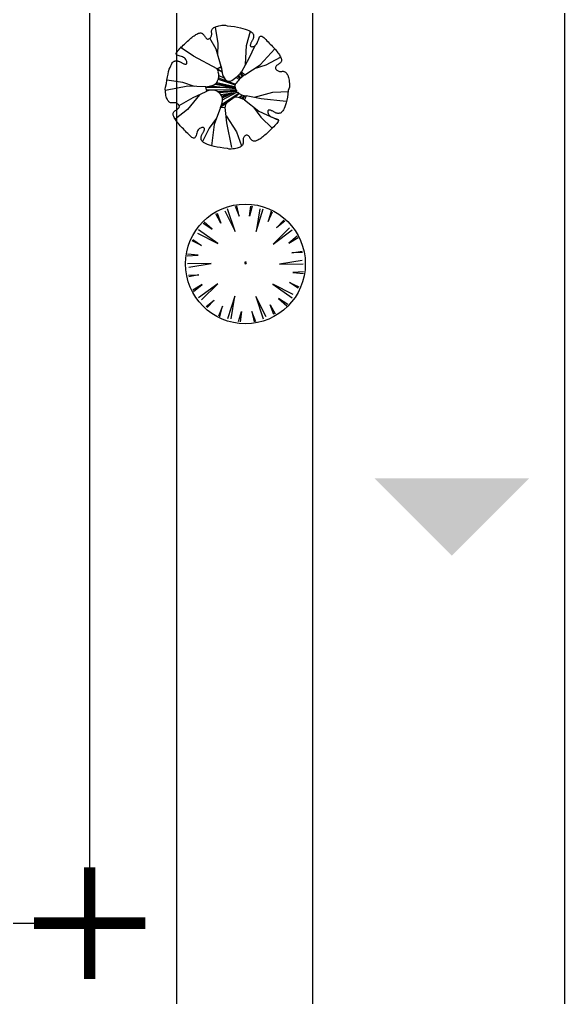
# Model space of a CAD drawing. Extents: x -93062 to 326984, y -142534 to 91021.
# Drawn here: x -54199 to -53540, y 81121 to 82304 of the extents above; entities that cross this region are included whole.
import ezdxf
from ezdxf.enums import TextEntityAlignment as Align

# ---------------------------------------------------------------- set-up
doc = ezdxf.new("R2010")
doc.units = 0
doc.header["$LTSCALE"] = 1000
doc.header["$MEASUREMENT"] = 0
doc.layers.get('0').update_dxf_attribs({"color": 8})
doc.styles.add('COMPLEX', font='COMPLEX')
doc.styles.add('hz', font='GEDITXT', dxfattribs={"width": 0.8, "bigfont": 'DXT'})
doc.styles.add('SIMPLEX', font='GEDITXT', dxfattribs={"height": 0.2, "bigfont": 'DXT'})
doc.styles.get("Standard").update_dxf_attribs({"font": 'gbenor.shx', "bigfont": 'gbcbig.shx'})

# ---------------------------------------------------------------- blocks, each defined once
blk = doc.blocks.new('A$C672165B9')
blk.add_hatch(color=251).paths.add_polyline_path([(12432.9, 12806), (11930.8, 12806), (12181.9, 12555)])
at = {"color": 251, "ltscale": 5}
blk.add_line((11729.5, 16477.1), (11729.5, 10062.7), dxfattribs=at)
at = {"color": 251, "ltscale": 10}
for p, q in [((12547.2, 14893.5), (12547.2, 10817.5)), ((11006.2, 14348.8), (11006.2, 11361)), ((9024.8, 11361), (11006.2, 11361))]:
    blk.add_line(p, q, dxfattribs=at)
at = {"color": 251}
for p, q in [((11289.2, 11078), (11289.2, 14348.8)), ((11422.8, 14219.1), (11414.2, 14270.5)), ((11416.6, 14199.9), (11396.6, 14235.7)), ((11514.9, 14211.7), (11527.9, 14257.9)), ((11343.7, 14177.1), (11300.4, 14206)), ((11432.8, 14143.1), (11416.6, 14199.9)), ((11422.4, 14179), (11422.8, 14219.1)), ((11511.6, 14149.7), (11514.9, 14211.7)), ((11541.8, 14210.6), (11523, 14169.6)), ((11559.2, 14149.5), (11606.9, 14200.9)), ((11420.3, 14135.5), (11343.7, 14177.1)), ((11523, 14169.6), (11499.1, 14126)), ((11579.3, 14149.5), (11625.5, 14173.6)), ((11420.3, 14135.5), (11432.8, 14143.1)), ((11420.3, 14135.5), (11420.3, 14135.5)), ((11421.6, 14136.3), (11435.3, 14127.6)), ((11429.7, 14141.2), (11433.5, 14138.4)), ((11432.8, 14143.1), (11436.1, 14122.8)), ((11510.1, 14116.6), (11559.2, 14149.5)), ((11541.1, 14137.5), (11579.3, 14149.5)), ((11420.5, 14135.1), (11435.6, 14125.8)), ((11424.5, 14106.4), (11479.1, 14086.1)), ((11425.2, 14114.7), (11441.8, 14107.2)), ((11482.1, 14108.7), (11491.4, 14100.7)), ((11486.4, 14112.4), (11494.7, 14103.9)), ((11488.9, 14114.8), (11496.7, 14105.8)), ((11494.4, 14120.6), (11501.5, 14110.1)), ((11496.4, 14122.8), (11505.6, 14113.4)), ((11499.2, 14125.7), (11510.1, 14117)), ((11510.1, 14117), (11506.4, 14114.1)), ((11324.6, 14079.9), (11252.1, 14065.6)), ((11308.3, 14091.7), (11256.7, 14099.4)), ((11346.3, 14079), (11308.3, 14091.7)), ((11383.6, 14077.7), (11324.6, 14079.9)), ((11383.6, 14077.7), (11404.2, 14082.3)), ((11387, 14063.6), (11383.6, 14077.7)), ((11383.9, 14076.6), (11479.4, 14076.6)), ((11398, 14080.9), (11478.4, 14072.5)), ((11412.6, 14085.8), (11477.7, 14075.5)), ((11415.9, 14088.5), (11479.4, 14076.6)), ((11418.5, 14091.4), (11477.4, 14078.6)), ((11423.7, 14102.7), (11478.4, 14084.4)), ((11296.4, 14016.7), (11342.1, 14042.4)), ((11362.9, 14051.8), (11323.8, 14003.5)), ((11342.1, 14042.4), (11381.8, 14061.1)), ((11381.8, 14061.1), (11387, 14063.6)), ((11385.8, 14068.5), (11480.8, 14067.6)), ((11420.4, 14062.7), (11482.7, 14065.2)), ((11425.7, 14059.2), (11484.3, 14063.6)), ((11431, 14011.7), (11491.6, 14056)), ((11432.1, 14052.7), (11486.9, 14060.7)), ((11432.3, 14015.3), (11490.9, 14056.6)), ((11434, 14020.1), (11490, 14057.4)), ((11435.5, 14046.9), (11460.2, 14056.8)), ((11436.5, 14044.1), (11468.5, 14058.1)), ((11437.2, 14041.6), (11474.5, 14058.9)), ((11437.8, 14035.8), (11484.2, 14060.3)), ((11492, 14042.4), (11499.9, 14050.9)), ((11494.2, 14041.8), (11501.6, 14050.3)), ((11500.5, 14039.3), (11507.1, 14048.8)), ((11503.4, 14037.8), (11509.8, 14048.4)), ((11514.4, 14048.2), (11508.8, 14034.8)), ((11563.2, 14039), (11514.4, 14048.2)), ((11540.8, 14043.6), (11600.8, 14059.7)), ((11600.8, 14059.7), (11652.9, 14061.8)), ((11430.6, 14010.8), (11410.3, 13955.3)), ((11430.6, 14010.8), (11436.1, 14025.8)), ((11445.1, 14009.6), (11430.6, 14010.8)), ((11451.4, 13960.3), (11445.5, 14009.9)), ((11508.8, 14034.8), (11501.4, 14038.9)), ((11508.8, 14034.8), (11555.3, 13998.3)), ((11538.3, 14011.8), (11561.5, 13979.2)), ((11644.4, 14029.4), (11563.2, 14039)), ((11323.8, 14003.5), (11284.1, 13972.1)), ((11448.9, 13983.1), (11482.7, 13931)), ((11555.3, 13998.3), (11619.2, 13968.7)), ((11561.5, 13979.2), (11598.7, 13942.7)), ((11417.9, 13975.7), (11394, 13943.5)), ((11410.3, 13955.3), (11402, 13886.1)), ((11467.4, 13880.2), (11451.4, 13960.3)), ((11394, 13943.5), (11372.3, 13899.8)), ((11482.7, 13931), (11499.5, 13885.5)), ((11491.1, 13657), (11483.4, 13691.1)), ((11431.5, 13635.1), (11415.3, 13664.6)), ((11419.8, 13666.9), (11431.5, 13635.1)), ((11444.5, 13674.2), (11478.4, 13608)), ((11478.4, 13608), (11453.8, 13681)), ((11478.3, 13690.2), (11491.1, 13657)), ((11524.8, 13657), (11529, 13690.4)), ((11534, 13689.6), (11524.8, 13657)), ((11558.3, 13681), (11546.8, 13607.5)), ((11546.8, 13607.5), (11569.8, 13681)), ((11595.1, 13674.1), (11585.9, 13639.6)), ((11585.9, 13639.6), (11599.7, 13671.8)), ((11374.3, 13634.7), (11404.2, 13615.3)), ((11404.2, 13615.3), (11377.9, 13638.3)), ((11613.2, 13619.8), (11636.2, 13644.4)), ((11639.8, 13640.8), (11613.2, 13619.8)), ((11356.4, 13601.8), (11422.7, 13568.2)), ((11422.7, 13568.2), (11360, 13612.8)), ((11654.4, 13619.6), (11601.9, 13566.9)), ((11601.9, 13566.9), (11663.7, 13612.8)), ((11368.9, 13562.5), (11338.4, 13576.9)), ((11340.7, 13581.4), (11368.9, 13562.5)), ((11680.1, 13592.4), (11652.4, 13569.9)), ((11652.4, 13569.9), (11682.5, 13587.8)), ((11358.5, 13530.5), (11323.6, 13533.7)), ((11662.8, 13537.8), (11695.9, 13544.2)), ((11696.7, 13539.2), (11662.8, 13537.8)), ((11322.9, 13528.6), (11358.5, 13530.5)), ((11401.1, 13503.2), (11324.1, 13502.4)), ((11327.7, 13491.4), (11401.1, 13503.2)), ((11696, 13513.4), (11622.6, 13501.6)), ((11622.6, 13501.6), (11699.6, 13502.5)), ((11700.8, 13476.3), (11665.2, 13474.4)), ((11665.2, 13474.4), (11700.1, 13471.2)), ((11327, 13465.7), (11360.8, 13467)), ((11360.8, 13467), (11327.8, 13460.7)), ((11421.8, 13438), (11360, 13392.1)), ((11369.3, 13385.3), (11421.8, 13438)), ((11667.3, 13403.1), (11601, 13436.7)), ((11601, 13436.7), (11663.7, 13392.1)), ((11683, 13423.5), (11654.8, 13442.3)), ((11654.8, 13442.3), (11685.3, 13428)), ((11371.3, 13435), (11341.2, 13417.1)), ((11343.6, 13412.5), (11371.3, 13435)), ((11383.9, 13364.1), (11410.5, 13385)), ((11410.5, 13385), (11387.4, 13360.5)), ((11476.9, 13397.4), (11453.8, 13323.9)), ((11465.4, 13323.9), (11476.9, 13397.4)), ((11579.2, 13330.7), (11545.3, 13396.9)), ((11545.3, 13396.9), (11569.9, 13323.9)), ((11649.4, 13370.2), (11619.4, 13389.6)), ((11619.4, 13389.6), (11645.7, 13366.5)), ((11437.7, 13365.2), (11424, 13333.1)), ((11428.6, 13330.8), (11437.7, 13365.2)), ((11489.6, 13315.3), (11498.9, 13347.9)), ((11498.9, 13347.9), (11494.6, 13314.5)), ((11545.4, 13314.6), (11532.5, 13347.9)), ((11532.5, 13347.9), (11540.3, 13313.8)), ((11603.9, 13338), (11592.2, 13369.8)), ((11592.2, 13369.8), (11608.4, 13340.3))]:
    blk.add_line(p, q, dxfattribs=at)
blk.add_lwpolyline([(11504, 13903.5), (11504.1, 13901.5), (11504.3, 13899.5), (11504.5, 13897.5), (11504.5, 13895.6), (11504.3, 13893.7), (11503.9, 13891.9), (11503.2, 13890.1), (11502.1, 13888.3), (11500.7, 13886.6), (11499, 13885), (11496.9, 13883.5), (11494.4, 13882), (11491.5, 13880.7), (11488.2, 13879.4), (11484.5, 13878.3), (11480.4, 13877.3), (11475.8, 13876.5), (11470.8, 13875.8), (11465.4, 13875.4), (11459.5, 13875.1), (11454.1, 13877.7), (11441.7, 13878.8), (11430.3, 13880.2), (11420, 13881.9), (11410.8, 13883.9), (11402.5, 13886), (11395.3, 13888.2), (11389.1, 13890.4), (11383.9, 13892.6), (11379.6, 13894.7), (11376.2, 13896.7), (11373.5, 13898.7), (11371.5, 13900.5), (11370.1, 13902.3), (11369.1, 13904.1), (11368.5, 13905.8), (11368.1, 13907.5), (11367.9, 13909.3), (11367.8, 13911), (11367.9, 13912.7), (11368.1, 13914.5), (11368.5, 13916.3), (11369, 13918), (11369.6, 13919.9), (11370.4, 13921.7), (11371.4, 13923.6), (11372.4, 13925.5), (11373.5, 13927.4), (11374.6, 13929.3), (11375.6, 13931.2), (11376.6, 13933.1), (11377.4, 13934.9), (11378.1, 13936.6), (11378.6, 13938.3), (11378.8, 13939.9), (11378.8, 13941.3), (11378.5, 13942.6), (11377.9, 13943.7), (11377, 13944.6), (11375.8, 13945.1), (11374.3, 13945.4), (11372.4, 13945.4), (11370.2, 13945.1), (11367.9, 13944.3), (11365.5, 13943.2), (11363, 13941.7), (11360.7, 13939.7), (11358.5, 13937.3), (11356.6, 13934.3), (11355.1, 13931), (11353.8, 13927.3), (11352.6, 13923.5), (11351.5, 13919.9), (11350.4, 13916.6), (11349.2, 13913.8), (11347.7, 13911.7), (11345.9, 13910.6), (11343.7, 13910.6), (11341.1, 13911.6), (11338.2, 13913.4), (11335, 13915.9), (11331.6, 13918.9), (11328.1, 13922.3), (11324.6, 13926), (11321, 13929.7), (11317.4, 13933.4), (11313.8, 13937.1), (11310.4, 13940.7), (11307, 13944.2), (11303.7, 13947.7), (11300.5, 13951.2), (11297.4, 13954.6), (11294.5, 13958.1), (11291.7, 13961.5), (11289.1, 13964.9), (11286.6, 13968.3), (11284.4, 13971.6), (11282.5, 13974.7), (11280.8, 13977.8), (11279.4, 13980.7), (11278.4, 13983.3), (11277.7, 13985.8), (11277.4, 13988.1), (11277.4, 13990.2), (11277.7, 13992.2), (11278.5, 13994), (11279.5, 13995.8), (11280.9, 13997.4), (11282.6, 13999), (11284.6, 14000.6), (11286.8, 14002.1), (11289.1, 14003.7), (11291.3, 14005.3), (11293.4, 14006.9), (11295.1, 14008.5), (11296.4, 14010.2), (11297.2, 14012.1), (11297.3, 14014), (11296.8, 14015.9), (11295.8, 14017.9), (11294.4, 14019.7), (11292.7, 14021.4), (11290.7, 14022.9), (11288.6, 14024.2), (11286.4, 14025.1), (11284.3, 14025.6), (11282.2, 14025.8), (11280.1, 14025.8), (11278.1, 14025.7), (11276.1, 14025.5), (11274.1, 14025.3), (11272.2, 14025.3), (11270.3, 14025.5), (11268.5, 14025.9), (11266.7, 14026.6), (11264.9, 14027.7), (11263.2, 14029.1), (11261.6, 14030.8), (11260.1, 14032.9), (11258.6, 14035.4), (11257.3, 14038.3), (11256, 14041.6), (11254.9, 14045.3), (11253.9, 14049.4), (11253.1, 14054), (11252.4, 14059), (11251.9, 14064.4), (11251.7, 14070.3), (11252.7, 14076.2), (11255.3, 14088.1), (11256.8, 14099.5), (11258.5, 14109.8), (11260.5, 14119), (11262.6, 14127.2), (11264.8, 14134.5), (11267, 14140.7), (11269.2, 14145.9), (11271.3, 14150.2), (11273.3, 14153.6), (11275.2, 14156.3), (11277.1, 14158.2), (11278.9, 14159.7), (11280.7, 14160.6), (11282.4, 14161.3), (11284.1, 14161.7), (11285.9, 14161.9), (11287.6, 14161.9), (11289.3, 14161.9), (11291.1, 14161.7), (11292.8, 14161.3), (11294.6, 14160.8), (11296.5, 14160.1), (11298.3, 14159.3), (11300.2, 14158.4), (11302.1, 14157.4), (11304, 14156.3), (11305.9, 14155.2), (11307.8, 14154.2), (11309.7, 14153.2), (11311.5, 14152.4), (11313.2, 14151.7), (11314.9, 14151.2), (11316.5, 14151), (11317.9, 14151), (11319.2, 14151.3), (11320.3, 14151.9), (11321.1, 14152.8), (11321.7, 14154), (11322, 14155.5), (11322, 14157.4), (11321.6, 14159.6), (11320.9, 14161.9), (11319.8, 14164.3), (11318.2, 14166.8), (11316.3, 14169.1), (11313.8, 14171.3), (11310.9, 14173.2), (11307.6, 14174.7), (11303.9, 14176), (11300.1, 14177.2), (11296.5, 14178.2), (11293.2, 14179.4), (11290.4, 14180.6), (11288.3, 14182.1), (11287.2, 14183.9), (11287.2, 14186.1), (11288.1, 14188.7), (11290, 14191.6), (11292.5, 14194.8), (11295.5, 14198.1), (11298.9, 14201.6), (11302.6, 14205.2), (11306.3, 14208.8), (11310, 14212.4), (11313.7, 14215.9), (11317.3, 14219.4), (11320.8, 14222.8), (11324.3, 14226.1), (11327.8, 14229.3), (11331.2, 14232.4), (11334.7, 14235.3), (11338.1, 14238.1), (11341.5, 14240.7), (11344.9, 14243.2), (11348.2, 14245.4), (11351.3, 14247.3), (11354.4, 14249), (11357.2, 14250.4), (11359.9, 14251.4), (11362.4, 14252.1), (11364.7, 14252.4), (11366.8, 14252.4), (11368.8, 14252), (11370.6, 14251.3), (11372.4, 14250.3), (11374, 14248.9), (11375.6, 14247.2), (11377.2, 14245.2), (11378.7, 14243), (11380.3, 14240.7), (11381.9, 14238.5), (11383.5, 14236.4), (11385.1, 14234.7), (11386.8, 14233.4), (11388.6, 14232.6), (11390.6, 14232.5), (11392.5, 14233), (11394.4, 14234), (11396.3, 14235.4), (11398, 14237.1), (11399.5, 14239.1), (11400.8, 14241.2), (11401.7, 14243.4), (11402.2, 14245.5), (11402.4, 14247.6), (11402.4, 14249.7), (11402.3, 14251.7), (11402.1, 14253.7), (11401.9, 14255.7), (11401.9, 14257.6), (11402, 14259.5), (11402.5, 14261.3), (11403.2, 14263.1), (11404.3, 14264.9), (11405.7, 14266.6), (11407.4, 14268.2), (11409.5, 14269.7), (11412, 14271.2), (11414.9, 14272.5), (11418.2, 14273.8), (11421.9, 14274.9), (11426, 14275.9), (11430.6, 14276.7), (11435.6, 14277.3), (11441, 14277.8), (11446.9, 14278.1), (11452.3, 14275.5), (11464.7, 14274.4), (11476.1, 14273), (11486.4, 14271.3), (11495.6, 14269.3), (11503.8, 14267.2), (11511.1, 14265), (11517.3, 14262.8), (11522.5, 14260.6), (11526.8, 14258.5), (11530.2, 14256.5), (11532.9, 14254.5), (11534.8, 14252.7), (11536.3, 14250.9), (11537.2, 14249.1), (11537.9, 14247.4), (11538.2, 14245.6), (11538.5, 14243.9), (11538.5, 14242.2), (11538.5, 14240.5), (11538.2, 14238.7), (11537.9, 14236.9), (11537.4, 14235.2), (11536.7, 14233.3), (11535.9, 14231.5), (11535, 14229.6), (11534, 14227.7), (11532.9, 14225.8), (11531.8, 14223.9), (11530.8, 14222), (11529.8, 14220.1), (11528.9, 14218.3), (11528.3, 14216.6), (11527.8, 14214.9), (11527.6, 14213.3), (11527.6, 14211.9), (11527.9, 14210.6), (11528.5, 14209.5), (11529.3, 14208.6), (11530.6, 14208.1), (11532.1, 14207.8), (11534, 14207.8), (11536.2, 14208.1), (11538.5, 14208.9), (11540.9, 14210), (11543.4, 14211.5), (11545.7, 14213.5), (11547.9, 14215.9), (11549.8, 14218.9), (11551.3, 14222.2), (11552.6, 14225.9), (11553.8, 14229.7), (11554.8, 14233.3), (11555.9, 14236.6), (11557.2, 14239.4), (11558.7, 14241.5), (11560.5, 14242.6), (11562.7, 14242.6), (11565.3, 14241.6), (11568.2, 14239.8), (11571.4, 14237.3), (11574.7, 14234.3), (11578.2, 14230.9), (11581.8, 14227.2), (11585.4, 14223.4), (11589, 14219.7), (11592.5, 14216.1), (11596, 14212.5), (11599.4, 14209), (11602.7, 14205.5), (11605.9, 14202), (11609, 14198.6), (11611.9, 14195.1), (11614.7, 14191.7), (11617.3, 14188.3), (11619.8, 14184.9), (11622, 14181.6), (11623.9, 14178.5), (11625.6, 14175.4), (11627, 14172.5), (11628, 14169.9), (11628.7, 14167.4), (11629, 14165.1), (11629, 14163), (11628.6, 14161), (11627.9, 14159.2), (11626.9, 14157.4), (11625.5, 14155.8), (11623.8, 14154.2), (11621.8, 14152.6), (11619.6, 14151), (11617.3, 14149.5), (11615.1, 14147.9), (11613, 14146.3), (11611.3, 14144.7), (11610, 14143), (11609.2, 14141.1), (11609.1, 14139.2), (11609.6, 14137.3), (11610.6, 14135.3), (11612, 14133.5), (11613.7, 14131.8), (11615.7, 14130.3), (11617.8, 14129), (11620, 14128.1), (11622.1, 14127.6), (11624.2, 14127.4), (11626.3, 14127.4), (11628.3, 14127.5), (11630.3, 14127.7), (11632.3, 14127.9), (11634.2, 14127.9), (11636.1, 14127.7), (11637.9, 14127.3), (11639.7, 14126.6), (11641.5, 14125.5), (11643.2, 14124.1), (11644.8, 14122.4), (11646.3, 14120.3), (11647.8, 14117.8), (11649.1, 14114.9), (11650.3, 14111.6), (11651.5, 14107.9), (11652.4, 14103.8), (11653.3, 14099.2), (11653.9, 14094.2), (11654.4, 14088.8), (11654.7, 14082.9), (11654.8, 14076.6), (11651, 14065.1), (11649.6, 14053.7), (11647.9, 14043.4), (11645.9, 14034.2), (11643.8, 14025.9), (11641.6, 14018.7), (11639.4, 14012.5), (11637.2, 14007.3), (11635.1, 14003), (11633.1, 13999.6), (11631.1, 13996.9), (11629.3, 13994.9), (11627.5, 13993.5), (11625.7, 13992.5), (11624, 13991.9), (11622.2, 13991.5), (11620.5, 13991.3), (11618.8, 13991.3), (11617.1, 13991.3), (11615.3, 13991.5), (11613.5, 13991.9), (11611.7, 13992.4), (11609.9, 13993.1), (11608.1, 13993.8), (11606.2, 13994.8), (11604.3, 13995.8), (11602.4, 13996.9), (11600.5, 13998), (11598.6, 13999), (11596.7, 14000), (11594.9, 14000.8), (11593.1, 14001.5), (11591.5, 14002), (11589.9, 14002.2), (11588.4, 14002.2), (11587.2, 14001.9), (11586.1, 14001.3), (11585.2, 14000.4), (11584.6, 13999.2), (11584.3, 13997.7), (11584.4, 13995.8), (11584.7, 13993.6), (11585.5, 13991.3), (11586.6, 13988.9), (11588.1, 13986.4), (11590.1, 13984.1), (11592.5, 13981.9), (11595.4, 13980), (11598.8, 13978.5), (11602.5, 13977.2), (11606.3, 13976), (11609.9, 13975), (11613.2, 13973.8), (11616, 13972.6), (11618.1, 13971.1), (11619.2, 13969.3), (11619.2, 13967.1), (11618.2, 13964.5), (11616.4, 13961.6), (11613.9, 13958.4), (11610.9, 13955), (11607.4, 13951.5), (11603.8, 13948), (11600, 13944.4), (11596.3, 13940.8), (11592.7, 13937.3), (11589.1, 13933.8), (11585.6, 13930.4), (11582.1, 13927.1), (11578.6, 13923.9), (11575.2, 13920.8), (11571.7, 13917.9), (11568.3, 13915.1), (11564.9, 13912.5), (11561.5, 13910), (11558.2, 13907.8), (11555, 13905.9), (11552, 13904.2), (11549.1, 13902.8), (11546.4, 13901.8), (11544, 13901.1), (11541.7, 13900.8), (11539.6, 13900.8), (11537.6, 13901.2), (11535.8, 13901.9), (11534, 13902.9), (11532.4, 13904.3), (11530.8, 13906), (11529.2, 13908), (11527.6, 13910.2), (11526.1, 13912.5), (11524.5, 13914.7), (11522.9, 13916.8), (11521.3, 13918.5), (11519.6, 13919.8), (11517.7, 13920.6), (11515.8, 13920.7), (11513.9, 13920.2), (11511.9, 13919.2), (11510.1, 13917.8), (11508.4, 13916.1), (11506.9, 13914.1), (11505.6, 13912), (11504.7, 13909.8), (11504.2, 13907.7), (11504, 13905.6)], close=True, dxfattribs=at)
at = {"color": 251, "const_width": 37.7}
for points in [[(11006.2, 11179.9), (11006.2, 11542.2)], [(10825, 11361), (11187.3, 11361)]]:
    blk.add_lwpolyline(points, dxfattribs=at)
at = {"color": 251}
blk.add_circle((11511.8, 13502.4), 194.4, dxfattribs=at)
for centre, radius, start, end in [((11364.2, 14110.4), 61.6, 14.4178, 24.1148), ((11380, 14114.4), 45.2, 336.9883, 14.4178), ((11480.5, 14130.1), 44.9, 189.3639, 219.0167), ((11397.5, 14208.1), 130.6, 302.6981, 321.0769), ((11594.7, 14000.3), 144, 127.8129, 143.5558), ((11398.8, 14106.4), 24.7, 282.5027, 336.9883), ((11458.8, 14112.5), 17.1, 219.0167, 302.6981), ((11496.9, 14078.5), 19.5, 157.6896, 229.9924), ((11402.8, 14030.1), 37, 40.3701, 115.2365), ((11409.3, 14035.6), 28.5, 340.023, 40.3701), ((11483.1, 14005.2), 38.2, 61.518, 173.4049), ((11513.2, 14082.2), 34, 217.5776, 271.9347), ((11512.4, 13505.4), 2.87, 0, 180), ((11512.4, 13505.4), 2.87, 180, 0)]:
    blk.add_arc(centre, radius, start, end, dxfattribs=at)
at = {"color": 251, "style": 'SIMPLEX', "width": 0.8}
for height, p in [(75.5, (5032.8, 24516.1)), (75.5, (4692.1, 24249.2)), (251.6, (24745.2, 6386.7))]:
    blk.add_attdef('JZW', text='', height=height, rotation=360, dxfattribs=at).set_placement(p, align=Align.MIDDLE)
at = {"color": 251, "style": 'hz', "width": 0.8}
for p in [(16426.9, 23704), (10887.9, 22293), (14720.8, 19772.4), (17974.9, 19082.8), (25961.4, 18486), (38100.4, 18366.3), (11528.9, 17640.7), (26545.9, 15647), (10782.8, 15493.4), (17847.7, 14761.2), (11764.5, 12831.7), (14968.4, 10742.1), (5313.3, 9148.4), (25534.1, 9009.2), (3089.1, 8401.9), (26406.5, 6157.4), (17784.5, 5258), (29076.2, 4512.3), (15144.7, 4201.8), (37066.7, 4015)]:
    blk.add_attdef('9.80', p, '', height=440.3, dxfattribs=at)
at = {"color": 251, "style": 'COMPLEX', "width": 1.041667}
for height, p, p2 in [(135.3, (18779.9, 24022.5), (18900.7, 24022.5)), (112.7, (24159.1, 23918), (24259.7, 23918)), (112.7, (19107.7, 22514.6), (19208.3, 22514.6)), (112.7, (19107.7, 21130.8), (19208.3, 21130.8)), (112.7, (19107.7, 19910.6), (19208.3, 19910.6)), (112.7, (19107.7, 19155.8), (19208.3, 19155.8)), (112.7, (19107.7, 17646.2), (19208.3, 17646.2)), (112.7, (19107.7, 16262.4), (19208.3, 16262.4)), (112.7, (19107.7, 15255.9), (19208.3, 15255.9)), (112.7, (19107.7, 14167), (19208.3, 14167)), (112.7, (19107.7, 13933.9), (19208.3, 13933.9)), (112.7, (19107.7, 12878.3), (19208.3, 12878.3)), (146.5, (35125.9, 12740.3), (35256.8, 12740.3)), (112.7, (19107.7, 11494.5), (19208.3, 11494.5)), (112.7, (19107.7, 10274.2), (19208.3, 10274.2)), (112.7, (19107.7, 9519.4), (19208.3, 9519.4)), (112.7, (19107.7, 8009.8), (19208.3, 8009.8)), (112.7, (19107.7, 6626), (19208.3, 6626)), (112.7, (19107.7, 5619.6), (19208.3, 5619.6)), (112.7, (18534.3, 4487.4), (18635, 4487.4)), (135.3, (10257.2, 2831.6), (10378, 2831.6)), (135.3, (9845, 2443.5), (9965.8, 2443.5))]:
    blk.add_attdef('A', text='', height=height, dxfattribs=at).set_placement(p, p2, align=Align.FIT)
for height, p, p2 in [(135.3, (18273.7, 23709.6), (18273.7, 23588.8)), (146.5, (34895.1, 12644.2), (34895.1, 12513.3))]:
    blk.add_attdef('A', text='', height=height, rotation=270, dxfattribs=at).set_placement(p, p2, align=Align.FIT)
at = {"color": 251, "style": 'COMPLEX', "text_generation_flag": 4, "width": 1.041667}
for p, p2 in [((32232.5, 22773.3), (32353.3, 22773.3)), ((25004, 19495), (25124.8, 19495)), ((37956.5, 15917.2), (38077.2, 15917.2)), ((37584.1, 15544.8), (37704.9, 15544.8)), ((30848.7, 13137), (30969.5, 13137)), ((30933.8, 10635.5), (31054.6, 10635.5)), ((31191.9, 10370.8), (31312.7, 10370.8)), ((25004, 9858.6), (25124.8, 9858.6))]:
    blk.add_attdef('A', text='', height=135.3, dxfattribs=at).set_placement(p, p2, align=Align.FIT)
at = {"color": 251, "width": 0.8, "flags": 9}
for tag, p in [('YSIZE', (4070.3, 20399.8)), ('XSIZE', (4021, 20376.2)), ('XSIZE', (4025.5, 20391)), ('YSIZE', (4113.1, 20385.5)), ('XSIZE', (4025.5, 19762)), ('YSIZE', (4070.3, 19770.8)), ('XSIZE', (4021, 19747.2)), ('YSIZE', (4113.1, 19756.5)), ('XSIZE', (4025.5, 19133)), ('YSIZE', (4070.3, 19141.8)), ('YSIZE', (4113.1, 19127.5)), ('XSIZE', (4021, 19118.2)), ('XSIZE', (4021, 18489.2)), ('XSIZE', (4025.5, 18504)), ('YSIZE', (4070.3, 18512.7)), ('YSIZE', (4113.1, 18498.4)), ('YSIZE', (4070.3, 17883.7)), ('XSIZE', (4021, 17860.2)), ('XSIZE', (4025.5, 17875)), ('YSIZE', (4113.1, 17869.4)), ('XSIZE', (4350.4, 17282.1)), ('YSIZE', (4395.3, 17290.8)), ('XSIZE', (4345.9, 17267.3)), ('YSIZE', (4438.1, 17276.5)), ('YSIZE', (5105.1, 17097.7)), ('YSIZE', (5734.1, 17097.7)), ('XSIZE', (5055.7, 17074.1)), ('XSIZE', (5060.2, 17088.9)), ('YSIZE', (5147.9, 17083.4)), ('XSIZE', (5684.7, 17074.1)), ('XSIZE', (5689.2, 17088.9)), ('YSIZE', (5776.9, 17083.4))]:
    blk.add_attdef(tag, p, '', height=0.0687, dxfattribs=at)

msp = doc.modelspace()

# ---------------------------------------------------------------- block references
at = {"xscale": 0.3724428399518654, "yscale": 0.3724428399518654, "zscale": 0.3724428399518654}
msp.add_blockref('A$C672165B9', (-58213.6, 76979.3), dxfattribs=at)

doc.saveas('drawing.dxf')
